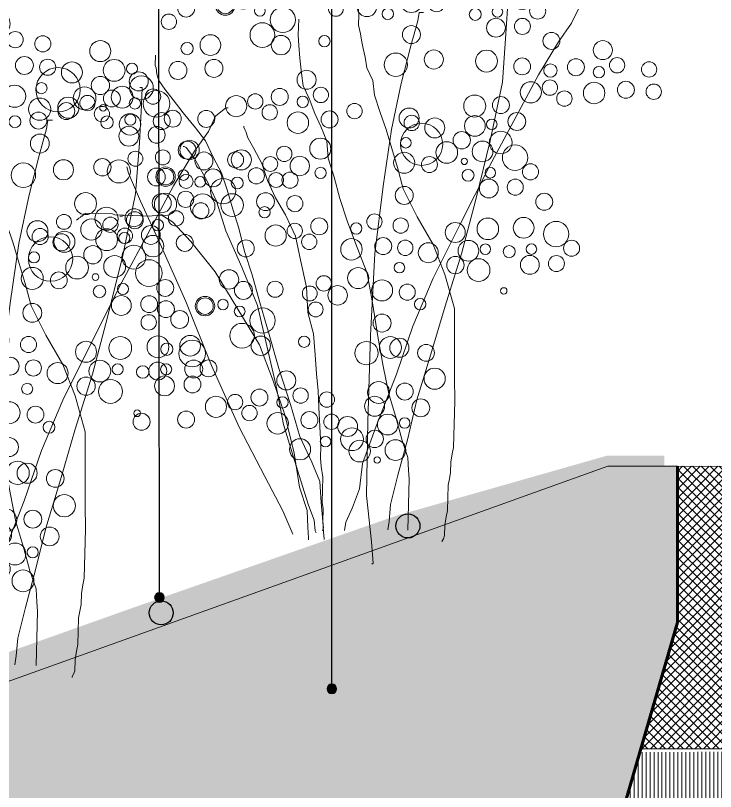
# Model space of a CAD drawing. Header units: metres. Extents: x -325 to 301, y -147 to 149.
# Drawn here: x 16.352 to 17.467, y 31.17 to 32.406 of the extents above; entities that cross this region are included whole.
import ezdxf

# ---------------------------------------------------------------- set-up
doc = ezdxf.new("R2010")
doc.units = ezdxf.units.M
doc.linetypes.add('ACAD_ISO03W100', pattern=[30, 12, -18])
doc.layers.add('-AUX-TWQ', color=1, linetype='Continuous', plot=False)
doc.layers.add('0-TX-1_25', color=7, linetype='Continuous', true_color=0x3f4f7f)
for name, color, linetype in [('02-L-Geotextile', 32, 'Continuous'), ('02-TRAÇ-D-linia 2', 251, 'Continuous'), ('10-DET-encoixinat', 37, 'Continuous'), ('10-DET_TERRENY_compactat', 252, 'Continuous'), ('EIT_3 TR terra vegetal', 45, 'Continuous')]:
    doc.layers.add(name, color=color, linetype=linetype)
for name, color, linetype, lineweight in [('05-VEG-gris 50%', 253, 'Continuous', 18), ('1-CM', 7, 'Continuous', 0), ('3-TR Seleccionat', 44, 'Continuous', 0)]:
    doc.layers.add(name, color=color, linetype=linetype, lineweight=lineweight)

# ---------------------------------------------------------------- blocks, each defined once
blk = doc.blocks.new('ccddddddddddd')
for points in [[(92.17118508927524, 14.45525125507265), (92.1602315818891, 14.54284491715953), (92.14927795156837, 14.71803216030821), (92.08355653705075, 15.02460998017341), (91.9959279843606, 15.39688300667331), (91.9082994312048, 15.81295286351815), (91.77685660263523, 16.29471792606637), (91.64541377406567, 16.79838144592941), (91.49206380639225, 17.34584179753438), (91.36062097735703, 17.91520052356645), (91.22917814878747, 18.52835616283119), (91.11964245792478, 19.14151172060519), (91.09773531928658, 19.6451752409339), (91.08678181190044, 20.01744826603681), (91.08678181190044, 20.1926355920732), (91.10868894960731, 20.19263559160754)], [(90.23240342363715, 20.01744826603681), (90.25431056134403, 20.01744826603681), (90.35289262235165, 19.92985460348427), (90.41861403686926, 19.7765657347627), (90.55005686543882, 19.57947995234281), (90.74722110852599, 19.22910538315773), (90.96629249025136, 18.79113706946373), (91.22917814878747, 18.26557517424226), (91.51397094503045, 17.65241961786523), (91.77685660263523, 17.08306080941111), (91.97402084618807, 16.57939737197012), (92.12737081339583, 16.07573385164142), (92.32453505601734, 15.52827350096777), (92.45597788598388, 15.13410201761872), (92.47788502369076, 14.8713211119175), (92.54360643820837, 14.67423532949761), (92.60932785319164, 14.52094646031037), (92.62028148304671, 14.43335279775783)], [(92.63123499089852, 19.97365143429488), (92.6531421286054, 19.9736514352262), (92.64218862075359, 19.88605777220801), (92.63123499043286, 19.79846410965547), (92.63123499136418, 19.6889720717445), (92.60932785226032, 19.60137840919197), (92.59837434487417, 19.53568312060088), (92.57646720623598, 19.44808954047039), (92.5545600685291, 19.36049587745219), (92.53265293082222, 19.25100375711918), (92.46693151630461, 19.11961326375604), (92.44502437766641, 18.96632439503446), (92.3793029631488, 18.79113706946373), (92.31358154863119, 18.61594982631505), (92.24786013411358, 18.41886404342949), (92.18213872006163, 18.22177834343165), (92.11641730554402, 18.00279418611899), (91.96306733880192, 17.71811482310295), (91.78781023295596, 17.43343546055257), (91.65636740392074, 17.12685764115304), (91.54683171305805, 16.77648307196796), (91.53587808320299, 16.38231158908457), (91.52492457535118, 16.05383539479226), (91.51397094456479, 15.81295286351815), (91.51397094456479, 15.33118780050427), (91.52492457535118, 15.26549251191318), (91.53587808273733, 15.17789884936064), (91.53587808273733, 15.068406812381), (91.54683171305805, 15.00271152332425), (91.55778522137552, 14.93701631762087), (91.55778522090986, 14.67423532949761), (91.56873885169625, 14.60854012332857), (91.5796923590824, 14.52094646077603), (91.5796923590824, 14.41145442333072), (91.59064598940313, 14.37860673852265), (91.60159949725494, 14.35670836362988), (91.60159949678928, 14.3457591352053)], [(91.9630673378706, 19.84226094093174), (92.00688161421567, 19.84226094093174), (92.01783512206748, 19.75466727791354), (92.08355653658509, 19.49188628932461), (92.1711850897409, 19.09771488886327), (92.25881364196539, 18.61594982584938), (92.324535056483, 18.02469264343381), (92.39025647100061, 17.32394342357293), (92.41216360917315, 16.4699052516371), (92.41216360917315, 15.57207033177838), (92.40121010132134, 14.80562582332641), (92.33548868680373, 14.32386076077819), (92.31358154863119, 14.10487660346553), (92.324535056483, 14.09392737504095)], [(93.25558848958462, 19.73276890348643), (93.25558848958462, 19.56853080587462), (93.2446348592639, 19.45903868647292), (93.23368135187775, 19.3276481917128), (93.21177421323955, 19.17435932345688), (93.18986707506701, 19.04296882916242), (93.12414566101506, 18.91157833440229), (93.05842424603179, 18.75828946661204), (92.99270283151418, 18.62689897231758), (92.92698141699657, 18.473610103596), (92.90507427882403, 18.29842277802527), (92.83935286477208, 18.10133707756177), (92.77363145025447, 17.88235292071477), (92.68600289756432, 17.64147038944066), (92.57646720670164, 17.37868940085173), (92.46693151583895, 17.11590849515051), (92.40121010132134, 16.80933067528531), (92.33548868726939, 16.45895602367818), (92.26976727228612, 16.15237828623503), (92.20404585823417, 15.867698923219), (92.11641730554402, 15.60491793509573), (92.05069589149207, 15.38593377778307), (91.9849744765088, 15.21074645221233), (91.9740208457224, 15.07935604080558), (91.9630673378706, 14.99176237778738), (91.9630673378706, 14.45525125507265)], [(94.73401807900518, 19.31669904664159), (94.73401807947084, 19.20720692630857), (94.72306444868445, 19.18530855188146), (94.71211094036698, 19.11961326375604), (94.69020380219445, 19.05391805805266), (94.6244823881425, 18.9663243945688), (94.53685383545235, 18.85683235758916), (94.42731814458966, 18.72544186376035), (94.2958753160201, 18.57215299457312), (94.18633962515742, 18.44076250074431), (94.09871107293293, 18.26557517424226), (94.01108251977712, 18.11228630598634), (93.94536110479385, 17.93709898088127), (93.8796396907419, 17.74001328041777), (93.81391827668995, 17.54292749799788), (93.74819686170667, 17.30204496672377), (93.66056830901653, 17.061162434984), (93.57293975679204, 16.7764830715023), (93.46340406592935, 16.44800687720999), (93.353868374601, 16.09763222653419), (93.22242554603145, 15.72535920049995), (93.11288985563442, 15.39688300620764), (92.98144702613354, 15.13410201808438), (92.89381847390905, 14.93701631762087), (92.87191133527085, 14.71803216077387), (92.85000419709831, 14.52094646077603), (92.83905056677759, 14.41145442379639), (92.82809705892578, 14.3457591352053), (92.82809705939144, 14.33480998966843)], [(92.85000419756398, 14.42240356933326), (92.83905056724325, 14.45525125460699), (92.85000419709831, 14.52094646077603), (92.85000419709831, 14.65233695553616), (92.86095770495012, 14.71803216077387), (92.86095770541579, 14.9808131493628), (92.88286484358832, 15.09030518634245), (92.89381847390905, 15.17789884889498), (92.89381847390905, 15.30928934318945), (92.90477198176086, 15.44067983748391), (92.91572561208159, 15.57207033224404), (92.9266791199334, 15.70346082560718), (92.93763274978846, 15.87864806922153), (92.959539887961, 16.05383539479226), (92.98144702613354, 16.2509210947901), (93.00335416430607, 16.46990525256842), (93.06907557882369, 16.68888940894976), (93.09098271699622, 16.95167039800435), (93.15670413151383, 17.21445130370557), (93.22242554603145, 17.47723229182884), (93.33196123689413, 17.6962164491415), (93.44149692729115, 17.87140369229019), (93.52912548044696, 18.04659101786092), (93.59484689496458, 18.22177834343165), (93.68247544765472, 18.37506721215323), (93.74819686217234, 18.48455933155492), (93.77010400034487, 18.5502545372583), (93.78105750773102, 18.57215299457312), (93.79201113805175, 18.59405136900023), (93.79201113805175, 18.60500059742481)], [(92.91572561208159, 14.40050519490615), (92.92667911946774, 14.42240356933326), (92.93763275025412, 14.53189568873495), (93.00335416430607, 14.68518455792218), (93.06907557928935, 14.88227025792003), (93.17861126968637, 15.18884807731956), (93.28814696054906, 15.51732427207753), (93.37577551277354, 15.91149575449526), (93.59484689496458, 16.74363546911627), (93.77010400034487, 17.13780686911196), (93.94536110525951, 17.51007989514619), (94.0548967961222, 17.81665771501139), (94.16443248651922, 18.03564187232405), (94.29587531555444, 18.25462594628334), (94.38350386824459, 18.3641180661507), (94.40541100688279, 18.37506721215323), (94.41636451426893, 18.37506721261889)], [(93.15670413151383, 14.37860673805699), (93.26623982191086, 14.61948935221881), (93.46340406546369, 14.96986392093822), (93.74819686217234, 15.47352744080126), (94.0548967961222, 16.10858145449311), (94.33968959236518, 16.76553384354338), (94.6244823881425, 17.35679102642462), (94.84355376986787, 17.79475925769657), (94.97499659890309, 18.07943862024695), (94.99690373707563, 18.14513390883803)], [(92.99240053351969, 14.32386076077819), (92.99240053351969, 14.34575913567096), (93.00335416477174, 14.45525125460699), (93.01430767215788, 14.63043849822134), (93.10193622438237, 14.8713211119175), (93.1676576398313, 15.22169568063691), (93.27719332976267, 15.61586716352031), (93.40863615879789, 15.96624173223972), (93.56198612600565, 16.3385147578083), (94.04394316580147, 17.08306080941111), (94.30682882387191, 17.38963862881064), (94.50399306695908, 17.58672432973981), (94.61352875782177, 17.65241961786523), (94.6573430346325, 17.65241961693391), (94.74497158685699, 17.64147038897499), (95.00785724446177, 17.64147038944066), (95.02976438309997, 17.63052116055042), (95.05167152127251, 17.63052116055042)], [(94.74497158685699, 17.64147038897499), (95.10643942793831, 17.64147038850933), (95.12834656564519, 17.65241961739957), (95.41313936142251, 17.65241961786523), (95.41313936188817, 17.64147038897499), (95.43504650052637, 17.64147038897499), (95.43504650052637, 17.63052116008475), (95.44600000791252, 17.61957201454788), (95.45695363823324, 17.61957201454788), (95.45695363823324, 17.60862278658897), (95.47886077594012, 17.59767355816439), (95.48981428472325, 17.58672432880849), (95.50076791457832, 17.57577518327162)]]:
    blk.add_lwpolyline(points)
for centre, radius in [((92.50731832021847, 20.78011920209974), 0.09914972109653161), ((92.8620486264117, 20.71819748636335), 0.08827586927244695), ((92.35396835301071, 20.62683025095612), 0.0797138132272792), ((93.11398077663034, 20.6634514266625), 0.07971381322727139), ((93.31114502064884, 20.60870544845238), 0.1100385761945846), ((91.51054347259924, 20.53923658793792), 0.1038774050785438), ((92.08012906461954, 20.59398264810443), 0.07971381322727139), ((92.9606308103539, 20.55395938875154), 0.07971381322727139), ((92.54017896577716, 20.5501858163625), 0.05896654791170974), ((93.6178449545987, 20.466365726199), 0.08827588449571261), ((91.19289002986625, 20.37499849172309), 0.05475392728177474), ((91.3681471357122, 20.353100115899), 0.1078442209085107), ((91.78438276099041, 20.32025251351297), 0.1038774050785438), ((92.02536128088832, 20.3640493452549), 0.0797138132272792), ((92.2553861704655, 20.37499849079177), 0.08828397434522552), ((92.58399324212223, 20.33120165998116), 0.1116622003345008), ((91.91582559002563, 20.14506518794224), 0.2190155618666085), ((91.09430784732103, 20.18886201875284), 0.1179330192981251), ((91.49958996474743, 20.19981116522104), 0.09029159687583978), ((93.78214843012393, 20.13788953144103), 0.100948621194932), ((90.94095788057894, 20.03557306807488), 0.131875252192638), ((91.28051858302206, 20.09031912824139), 0.1078442962242974), ((91.65184901002795, 20.06842075381428), 0.1122136528435823), ((92.08012906461954, 20.15601441636682), 0.05474597743621246), ((92.34301472222432, 20.06842075381428), 0.1094920372972297), ((92.7963272118941, 20.12694030348212), 0.0797138132272792), ((92.93872367218137, 20.01744826603681), 0.07742317901411151), ((93.30019139032811, 20.0502958688885), 0.08341479203162756), ((93.6287984624505, 20.02839749492705), 0.09355456895831013), ((91.4667291957885, 19.98082709126174), 0.03284760294668843), ((91.82819703733549, 19.93703025951982), 0.083391818526349), ((92.09108269494027, 19.94797948841006), 0.1094920372972297), ((90.77556348359212, 19.89323342777789), 0.08359032011394589), ((92.55113259609789, 19.88228419935331), 0.100948621194932), ((92.8730022571981, 19.85321016889066), 0.07742319637127354), ((93.83691633632407, 19.87510854331776), 0.05475392728177474), ((94.02312694909051, 19.85321016935632), 0.100948621194932), ((94.02312694909051, 19.85321016935632), 0.08552993772729109), ((91.19289003079757, 19.87133497092873), 0.05475392728177474), ((91.42291491990909, 19.83848736807704), 0.0619504096055185), ((92.33206121437252, 19.81658899364993), 0.05896647138640877), ((93.42068071104586, 19.72181967506185), 0.1313904942115585), ((93.66165923094377, 19.80941333761439), 0.05583111220221605), ((94.4284090665169, 19.80941333761439), 0.08827588449571261), ((90.92891338979825, 19.72899533063173), 0.083391818526349), ((91.20384353818372, 19.70709687424824), 0.0979638998719097), ((92.08012906461954, 19.60855406522751), 0.09355464613128266), ((94.6036661718972, 19.66707361536101), 0.0797138132272792), ((90.6233044383116, 19.58665560837835), 0.08830179011489034), ((93.6287984624505, 19.5575815779157), 0.1281631355179718), ((93.6287984624505, 19.5575815779157), 0.1281631355179718), ((90.08658734429628, 19.50710891373456), 0.09914972109653161), ((92.98253794806078, 19.51378474617377), 0.05896654791170974), ((93.43163421889767, 19.45903868600726), 0.100948621194932), ((91.29147209087387, 19.35672230552882), 0.1143168244103129), ((94.16552340891212, 19.43714031158015), 0.1078442209085107), ((89.5993650695309, 19.32097235973924), 0.07971381322727139), ((89.93323737708852, 19.35381996259093), 0.0797138132272792), ((90.36042650975287, 19.32097235973924), 0.08827586927244695), ((90.91905074194074, 19.31292547378689), 0.08759366280770564), ((91.83915054472163, 19.35672230552882), 0.09914972109653161), ((92.2334790318273, 19.29102701693773), 0.1209383224137713), ((94.40650192834437, 19.39334348030388), 0.06385108598971867), ((90.11944799032062, 19.27717552846298), 0.05896654791170974), ((90.62493505468592, 19.27813989901915), 0.06916781482529323), ((94.12170913256705, 19.19625778030604), 0.09355468922416664), ((94.49413048103452, 19.1634100950323), 0.09355468922416664), ((89.54459728533402, 19.09103905688971), 0.0797138132272792), ((89.83465519361198, 19.10198820289224), 0.08828397434522552), ((90.1632622666657, 19.05819137161598), 0.1116622003345008), ((90.62432604283094, 19.10091247688979), 0.07971381322727139), ((93.15546696865931, 19.10642892122269), 0.09914972109653161), ((90.82149028638378, 19.04616649914533), 0.1100385761945846), ((94.89874616917223, 19.0372787155211), 0.09914972109653161), ((90.47097607562318, 18.99142043991014), 0.07971381322727139), ((93.00211700191721, 18.95313997007906), 0.0797138132272792), ((91.12819022033364, 18.90382677689195), 0.08827588449571261), ((91.39991686027497, 18.88590638805181), 0.1139313534327422), ((93.18832761468366, 18.87649553595111), 0.05896654791170974), ((93.4293061341159, 18.92029236769304), 0.08827586927244695), ((93.68123828433454, 18.86554630752653), 0.07971381322727139), ((94.74539620196447, 18.88398976437747), 0.0797138132272792), ((95.17258533509448, 18.85114216106012), 0.08827586927244695), ((92.64738657139242, 18.79607752989978), 0.07971381322727139), ((93.87840252742171, 18.81080033024773), 0.1100385761945846), ((94.93160681519657, 18.80734532978386), 0.05896654791170974), ((95.42451748484746, 18.79639610135928), 0.07971381322727139), ((90.95698824804276, 18.73876838758588), 0.0928042669996929), ((91.39224458299577, 18.67940983595327), 0.1078442209085107), ((92.07780097937211, 18.74133146926761), 0.1038774050785438), ((92.90353481797501, 18.70130821038038), 0.08828397434522552), ((93.52788831666112, 18.75605427054688), 0.07971381322727139), ((95.62168172886595, 18.74165012408048), 0.1100385761945846), ((91.21698747761548, 18.70130821038038), 0.05475392728177474), ((91.80848020780832, 18.64656223310158), 0.1038774050785438), ((92.04945872724056, 18.69035906484351), 0.0797138132272792), ((93.23214189056307, 18.65751137910411), 0.1116622003345008), ((94.18510246183723, 18.66846060752869), 0.08827588449571261), ((94.64681401941925, 18.63215800421312), 0.08828397434522552), ((95.27116751810536, 18.68690406344831), 0.07971381322727139), ((91.1184052946046, 18.51517173880711), 0.1179330192981251), ((91.93992303684354, 18.47137490753084), 0.2190155618666085), ((94.97542109200731, 18.5883611724712), 0.1116622003345008), ((95.92838166281581, 18.59931040136144), 0.08827588449571261), ((91.523687412031, 18.5261208852753), 0.09029159687583978), ((90.96505532739684, 18.36188278766349), 0.131875252192638), ((91.30461603077129, 18.41662884736434), 0.1078442962242974), ((91.67594645684585, 18.39473047340289), 0.1122136528435823), ((92.10422651190311, 18.48232413595542), 0.05474597743621246), ((92.99116337066516, 18.39473047340289), 0.1094920372972297), ((93.3635847195983, 18.3290351848118), 0.0797138132272792), ((94.3494059368968, 18.33998441323638), 0.100948621194932), ((91.49082664307207, 18.30713681038469), 0.03284760294668843), ((91.85229448415339, 18.26333997910842), 0.083391818526349), ((92.11518014175817, 18.27428920799866), 0.1094920372972297), ((93.86744889710099, 18.25239075068384), 0.08341479203162756), ((94.19605596922338, 18.23049237625673), 0.09355456895831013), ((94.62448251107708, 18.25462594581768), 0.07742319637127354), ((90.79966093041003, 18.21954314783216), 0.08359032011394589), ((91.21698747761548, 18.19764469005167), 0.05475392728177474), ((93.19928124500439, 18.20859391894192), 0.100948621194932), ((93.50598117848858, 18.21954314783216), 0.07742317901411151), ((94.90927530638874, 18.23272757232189), 0.07743792491863587), ((91.447012366727, 18.16479708813131), 0.0619504096055185), ((92.98020986327901, 18.14289871323854), 0.05896647138640877), ((95.2488358868286, 18.13418468041345), 0.09029159687583978), ((90.95301083661616, 18.055305050686), 0.083391818526349), ((91.22794098593295, 18.03340659337118), 0.0979638998719097), ((93.44025976397097, 18.055305050686), 0.07742319637127354), ((94.40417384309694, 18.07720342511311), 0.05475392728177474), ((94.59038445679471, 18.05530505022034), 0.100948621194932), ((94.59038445679471, 18.05530505022034), 0.08552993772729109), ((92.10422651190311, 17.93486378435045), 0.09355464613128266), ((93.9879382182844, 17.92391455639154), 0.1313904942115585), ((94.22891673771665, 18.01150821940973), 0.05583111220221605), ((90.64740188512951, 17.91296532796696), 0.08830179011489034), ((94.19605596968904, 17.75967645877972), 0.1281631355179718), ((94.19605596968904, 17.75967645877972), 0.1281631355179718), ((94.62203529756516, 17.77874510781839), 0.09914972109653161), ((95.41313948435709, 17.7509624264203), 0.1143169033563484), ((90.51421286957338, 17.58087944658473), 0.131875252192638), ((90.85377357294783, 17.63562550675124), 0.1078442962242974), ((91.22510399948806, 17.61372713185847), 0.1122136528435823), ((92.40589479589835, 17.6533817211166), 0.0797138132272792), ((93.54979545529932, 17.71587962796912), 0.05896654791170974), ((91.56246991548687, 17.56578805856407), 0.1038774050785438), ((92.13205550750718, 17.62053411826491), 0.07971381322727139), ((92.59210540866479, 17.57673728698865), 0.05896654791170974), ((92.97846367675811, 17.58720544259995), 0.08827586927244695), ((94.4686853303574, 17.62545615714043), 0.0797138132272792), ((94.89587446348742, 17.59260855335742), 0.08827586927244695), ((95.63221086654812, 17.55387672642246), 0.07742319637128761), ((93.23039582651109, 17.53245938289911), 0.07971381322727139), ((93.42756007006392, 17.47771340515465), 0.1100385761945846), ((94.65489594358951, 17.54881172254682), 0.05896654791170974), ((95.14780661370605, 17.53786249365658), 0.07971381322727139), ((95.34497085725889, 17.48311651591212), 0.1100385761945846), ((90.3488184735179, 17.43853980628774), 0.08359032011394589), ((91.4200735790655, 17.37965158652514), 0.1078442209085107), ((92.30731261335313, 17.40154996095225), 0.08828397434522552), ((93.07704585976899, 17.4229673454538), 0.07971381322727139), ((94.99445664696395, 17.42837045621127), 0.07971381322727139), ((90.76614501979202, 17.41664134990424), 0.05475392728177474), ((90.99616990983486, 17.38379374658689), 0.0619504096055185), ((91.2448164736852, 17.40154996141791), 0.05475392728177474), ((91.8363092043437, 17.34680398320779), 0.1038774050785438), ((92.07728772377595, 17.39060081494972), 0.0797138132272792), ((92.63591968500987, 17.35775312967598), 0.1116622003345008), ((93.73426000401378, 17.33537368290126), 0.08827588449571261), ((94.37010314781219, 17.37362439604476), 0.08828397434522552), ((94.69871022040024, 17.32982756523415), 0.1116622003345008), ((95.65167079120874, 17.34077679365873), 0.08827588449571261), ((90.5021683787927, 17.27430170960724), 0.083391818526349), ((90.77709852810949, 17.25240325229242), 0.0979638998719097), ((91.30848026368767, 17.18208481417969), 0.1179330192981251), ((91.55151640810072, 17.22636263491586), 0.09029159687583978), ((92.13205550797284, 17.18256588606164), 0.05474597743621246), ((92.55718713905662, 17.0616435483098), 0.1094920372972297), ((93.89856347907335, 17.0068974881433), 0.100948621194932), ((92.3052551113069, 16.94120228243992), 0.1094920372972297), ((92.91274226177484, 16.99594826018438), 0.0797138132272792), ((91.03998418571427, 16.97404988575727), 0.03284760294668843), ((92.04236945323646, 16.930253054481), 0.083391818526349), ((92.76530501246452, 16.87550699478015), 0.100948621194932), ((93.05513872113079, 16.88645622273907), 0.07742317901411151), ((93.41660643927753, 16.91930382605642), 0.08341479203162756), ((93.74521351233125, 16.89740545116365), 0.09355456895831013), ((91.90531620429829, 16.80981178861111), 0.05896647138640877), ((92.98941730661318, 16.72221812605858), 0.07742319637127354), ((93.95333138620481, 16.74411650048569), 0.05475392728177474), ((94.13954199897125, 16.72221812512726), 0.100948621194932), ((94.13954199897125, 16.72221812512726), 0.08552993772729109), ((93.53709576139227, 16.59082763129845), 0.1313904942115585), ((93.77807428082451, 16.67842129431665), 0.05583111220221605), ((94.54482411639765, 16.67842129431665), 0.08827588449571261), ((92.29430148098618, 16.60177685972303), 0.09355464613128266), ((94.72008122131228, 16.53608157159761), 0.0797138132272792), ((93.74521351186559, 16.42658953461796), 0.1281631355179718), ((93.74521351186559, 16.42658953461796), 0.1281631355179718), ((92.10772894509137, 16.34994510002434), 0.09914972109653161), ((92.20096791768447, 16.34994510002434), 0.1143168244103129), ((92.44765144772828, 16.28424981143326), 0.1209383224137713), ((93.09895299747586, 16.38279270287603), 0.05896654791170974), ((93.54804926877841, 16.32804664317518), 0.100948621194932), ((94.28193845879287, 16.30614826828241), 0.1078442209085107), ((91.82854656875134, 16.30614826828241), 0.08759366280770564), ((94.52291697775945, 16.26235143747181), 0.06385108598971867), ((91.73098611226305, 16.03938929410651), 0.1100385761945846), ((94.23812418198213, 16.0652657370083), 0.09355468922416664), ((94.61054553091526, 16.03241805126891), 0.09355468922416664), ((93.2718820180744, 15.97543687839061), 0.09914972109653161), ((92.03768604714423, 15.89704957138747), 0.08827588449571261), ((92.30941268615425, 15.87912918301299), 0.1139313534327422), ((92.84469276247546, 15.78930032392964), 0.07971381322727139), ((93.11853205086663, 15.82214792724699), 0.0797138132272792), ((93.54572118353099, 15.7893003243953), 0.08827586927244695), ((91.86648407392204, 15.73199118301272), 0.0928042669996929), ((92.34637937927619, 15.73455426469445), 0.1038774050785438), ((93.30474266409874, 15.74550349265337), 0.05896654791170974), ((93.79765333421528, 15.73455426422879), 0.07971381322727139), ((93.9948175768368, 15.67980828741565), 0.1100385761945846), ((92.20398304238915, 15.54841779312119), 0.1078442209085107), ((92.78992497874424, 15.55936702108011), 0.0797138132272792), ((93.01994986785576, 15.5703161675483), 0.08828397434522552), ((93.34855694044381, 15.52651933580637), 0.1116622003345008), ((93.64430336654186, 15.62506222724915), 0.07971381322727139), ((92.02872593747452, 15.57031616708264), 0.05475392728177474), ((92.62021866859868, 15.51557018980384), 0.1038774050785438), ((94.30151751171798, 15.53746856376529), 0.08827588449571261), ((94.76322906883433, 15.50116596091539), 0.08828397434522552), ((92.33542587142438, 15.39512884197757), 0.09029159687583978), ((92.57106118137017, 15.38417969550937), 0.1179330192981251), ((92.116354489699, 15.28563680453226), 0.1078442962242974), ((92.48768491717055, 15.26373843010515), 0.1122136528435823), ((92.8446927620098, 15.35133209312335), 0.05474597743621246), ((93.10757842008024, 15.26373842963949), 0.1094920372972297), ((92.30256510339677, 15.17614476708695), 0.03284760294668843)]:
    blk.add_circle(centre, radius)
blk = doc.blocks.new('POINT')
at = {"layer": '0-TX-1_25'}
h = blk.add_hatch(dxfattribs=at)
h.set_pattern_fill('ANGLE', color=256)
h.set_pattern_definition([(0, (-83.74681484067048, -12.72584030761209), (0, 6.985), [5.08, -1.905]), (90, (-83.74681484067048, -12.72584030761209), (-6.985, 4.277078946022131e-16), [5.08, -1.905])])
edge = h.paths.add_edge_path()
edge.add_arc((0, 0), 0.0075, 0, 360)
h = blk.add_hatch(color=256, dxfattribs=at)
h.dxf.hatch_style = 1
edge = h.paths.add_edge_path()
edge.add_arc((0, 0), 0.0075, 0, 360)
blk.add_circle((0, 0), 0.0075, dxfattribs=at)

msp = doc.modelspace()

# ---------------------------------------------------------------- hatches: boundary and pattern name
at = {"layer": '10-DET-encoixinat'}
h = msp.add_hatch(dxfattribs=at)
h.set_pattern_fill('CROSS', color=256, scale=0.04999999999999997, angle=91.66889548920817)
h.set_pattern_definition([(135.910817346098, (6.785408189389369, 27.06944331847165), (-0.01767543594103214, -0.000281005861983161), [0.006249999999999993, -0.01874999999999998]), (225.9108173460979, (6.785337936467936, 27.07386217656579), (0.000281005861983161, -0.01767543594103215), [0.006249999999999993, -0.01874999999999998])])
edge = h.paths.add_edge_path()
edge.add_line((15.60217306492196, 30.63969623082351), (15.60255596775374, 31.19236219539123))
edge.add_line((15.60255596775374, 31.19236219539123), (15.90887584050502, 31.1996212689502))
edge.add_arc((15.8572620003722, 31.5806167963586), 0.3844757214681614, 277.7149486701938, 289.8688040648013)
edge.add_line((15.98793281779936, 31.2190276401725), (17.29501991511639, 31.68822133884799))
edge.add_line((17.29501991511639, 31.68822133884799), (17.40612434797097, 31.68822133884799))
edge.add_line((17.40612434797097, 31.68822133884799), (17.40612434797097, 31.43937306702145))
edge.add_line((17.40612434797097, 31.43937306702145), (17.29487571365217, 31.0557177005859))
edge.add_line((17.29487571365217, 31.0557177005859), (16.17766956141861, 30.68331546711421))
edge.add_arc((15.90887584183413, 31.48969622816942), 0.8499999973459114, 269.9999996592993, 288.43495730021823, ccw=False)
edge.add_line((15.90887583677973, 30.63969623082351), (15.60217306492196, 30.63969623082351))
at = {"layer": '10-DET_TERRENY_compactat'}
h = msp.add_hatch(dxfattribs=at)
h.set_pattern_fill('HEX', color=256, scale=0.002, angle=0.5782318252177278)
h.set_pattern_definition([(0.5782318252177278, (-1.828832905163811, -30.69484686443045), (-0.000110995747240735, 0.01099796253877573), [0.00635, -0.0127]), (120.5782318252177, (-1.828832905163811, -30.69484686443045), (-0.00946901707482901, -0.005595106406210373), [0.00635, -0.0127]), (60.57823182521773, (-1.822483228533091, -30.69478278100592), (-0.009580012822069743, 0.00540285613256535), [0.00635, -0.0127])])
h.paths.add_polyline_path([(15.60255596775374, 31.19236219539123), (15.60258363414464, 31.2322947091841), (15.79093938373083, 31.23523830028196), (15.93576368209941, 31.24998356037681), (16.0640179859187, 31.29344525295445), (16.53447579138927, 31.4610682213973), (16.95788999128563, 31.60912618269651), (17.29345341004504, 31.70478042273595), (17.38498824956547, 31.70478042294907), (17.38498824960403, 31.68822133791667), (17.29501993653681, 31.68822133791667), (16.99980842058651, 31.58225182693321), (16.32545826459522, 31.33397949174874), (16.10812646387902, 31.26217250820849), (15.98793281779941, 31.21902764017252), (15.92834681032083, 31.20276956506925), (15.88910145563078, 31.1991526616963)])
at = {"layer": '3-TR Seleccionat'}
h = msp.add_hatch(dxfattribs=at)
h.set_pattern_fill('ANSI31', color=256, scale=0.002, angle=225, style=0)
h.set_pattern_definition([(270, (15.29228259842794, 32.35313868866336), (0.006349999999999999, -1.734723475976807e-18), [])])
h.paths.add_polyline_path([(17.34618288052792, 31.23265713026086), (17.31161868645694, 31.11345801718365), (17.29390078874614, 29.41999127463368), (18.60262188498443, 29.41999127463367), (18.60274281947963, 31.23822127539952)])
at = {"layer": 'EIT_3 TR terra vegetal'}
h = msp.add_hatch(dxfattribs=at)
h.set_pattern_fill('_USER', color=256, scale=0.009999999999999997, angle=45.33916421930122, style=0, double=1, pattern_type=0)
h.set_pattern_definition([(45.33916421930121, (-5.35065608063087, -80.02226223396454), (-0.007112801094147439, 0.007029086753988382), []), (135.3391642193012, (-5.35065608063087, -80.02226223396454), (-0.007029086753988384, -0.007112801094147437), [])])
h.paths.add_polyline_path([(17.40612434797097, 31.68822133791667), (18.60295547941445, 31.68765502969443), (18.6027427697845, 31.23811625012797), (17.34808645037653, 31.2382212754382), (17.4061157427887, 31.4393433909326)])

# ---------------------------------------------------------------- linework, layer by layer
at = {"layer": '-AUX-TWQ'}
for radius in [2.730217833058457, 2.619877944151057]:
    msp.add_circle((17.20153291194234, 30.80555171515665), radius, dxfattribs=at)
at = {"layer": '0-TX-1_25'}
msp.add_line((16.58121299210321, 31.47913744085502), (16.58048967523705, 32.61967241968142), dxfattribs=at)
msp.add_lwpolyline([(16.85581971451025, 31.333628345691), (16.85581971448758, 32.61750694040659)], dxfattribs=at)
at = {"layer": '02-L-Geotextile', "linetype": 'ACAD_ISO03W100', "ltscale": 0.002, "const_width": 0.005}
msp.add_lwpolyline([(15.60241071056141, 29.89040158571137), (15.90887583305444, 29.88969623035785, 0.08061161001945526), (16.41484049081187, 29.97180302831378), (17.04110549331346, 30.1805581314762), (17.40612434797097, 31.43937306702145), (17.4062420962369, 31.68822128220136)], format="xyb", dxfattribs=at)
at = {"layer": '02-TRAÇ-D-linia 2'}
for centre in [(16.97693435800786, 31.5930592410969), (16.5841760852788, 31.4546510521651)]:
    msp.add_circle(centre, 0.01914789983742415, dxfattribs=at)
at = {"layer": '1-CM'}
msp.add_line((17.34779631696588, 31.23822127539952), (18.60274281947963, 31.23822127539952), dxfattribs=at)
msp.add_lwpolyline([(17.29501993653681, 31.68822133791667), (15.98793281779941, 31.21902764017252, -0.05308096770375473), (15.90887584050502, 31.1996212689502), (15.60255596775374, 31.19236219539123)], format="xyb", dxfattribs=at)
for points in [[(17.40612434797097, 31.68822133791667), (17.29501993653681, 31.68822133791667)], [(17.40612434797097, 31.68822133791667), (18.60295547941445, 31.68765502969443)], [(17.40612434797097, 31.43937306702145), (17.4062420962369, 31.68822128220136)], [(17.40612434797097, 31.43937306702145), (17.34779631696588, 31.23822127539952)], [(17.34779631696588, 31.23822127539952), (17.04110549331346, 30.1805581314762)]]:
    msp.add_lwpolyline(points, dxfattribs=at)

# ---------------------------------------------------------------- block references
at = {"layer": '0-TX-1_25', "xscale": -1}
for p in [(16.58121299210321, 31.47913744085502), (16.85581971451025, 31.333628345691)]:
    msp.add_blockref('POINT', p, dxfattribs=at)
at = {"layer": '05-VEG-gris 50%', "rotation": 358.2798926482685}
for p, xscale, yscale, zscale in [((30.98792037486415, 28.95047788392883), -0.1531483815836124, 0.1531483815836124, 0.1531481441427297), ((31.13349770780038, 28.59677110658497), -0.1612088227195918, 0.1612088227195918, 0.1612085727818207)]:
    msp.add_blockref('ccddddddddddd', p, dxfattribs=dict(at, xscale=xscale, yscale=yscale, zscale=zscale))

doc.saveas('drawing.dxf')
